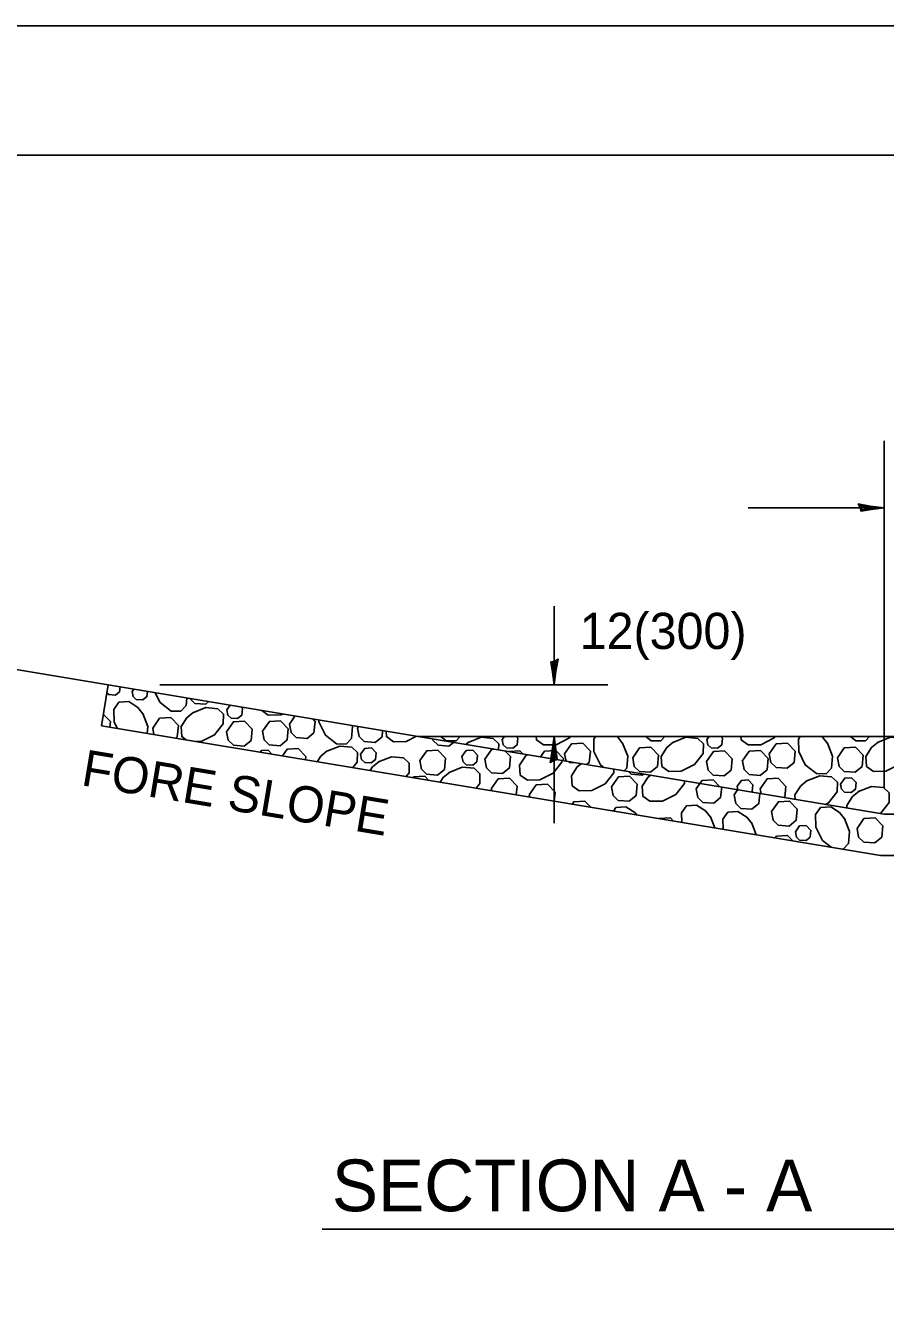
# Model space of a CAD drawing. Extents: x 99735 to 110633, y 79090 to 87272.
# Drawn here: x 100469.4 to 100635.6, y 85100.3 to 85349.7 of the extents above; entities that cross this region are included whole.
import ezdxf

# ---------------------------------------------------------------- set-up
doc = ezdxf.new("R2010")
doc.units = 0
for name, color, linetype in [('Sheets_50 Reference Boundary', 7, 'Continuous'), ('Sheets_General Details', 7, 'Continuous'), ('Sheets_Printer Plotting Border', 7, 'Continuous')]:
    doc.layers.add(name, color=color, linetype=linetype)

msp = doc.modelspace()

# ---------------------------------------------------------------- linework, layer by layer
at = {"layer": 'Sheets_50 Reference Boundary'}
msp.add_lwpolyline([(100118.68, 85324.69), (101693.68, 85324.69), (101693.68, 84324.7), (100118.68, 84324.7)], close=True, dxfattribs=at)
at = {"layer": 'Sheets_General Details'}
for p, q in [((101718.68, 85349.7), (100018.68, 85349.7)), ((100635.35, 85202.24), (100635.35, 85269.42)), ((100635.35, 85256.46), (100609.07, 85256.46)), ((100571.55, 85222.24), (100571.55, 85237.48)), ((100635.35, 85197.24), (100465.63, 85225.52)), ((100485.35, 85222.24), (100484.04, 85214.35)), ((100495.35, 85222.24), (100581.92, 85222.24)), ((100634.69, 85189.24), (100484.04, 85214.35)), ((100545.35, 85212.24), (100693.46, 85212.24)), ((100571.55, 85212.24), (100571.55, 85195.5)), ((100645.35, 85197.24), (100635.35, 85197.24)), ((100645.35, 85189.24), (100634.69, 85189.24)), ((100526.74, 85116.97), (100648.03, 85116.97))]:
    msp.add_line(p, q, dxfattribs=at)
msp.add_lwpolyline([(100118.68, 85324.7), (101693.68, 85324.7), (101693.68, 84274.7), (100118.68, 84274.7)], close=True, dxfattribs=at)
for points in [[(100630.76, 85256.52), (100630.92, 85255.84), (100632.86, 85256.13), (100635.35, 85256.46), (100632.69, 85256.82), (100630.35, 85257.23), (100630.76, 85256.52), (100630.97, 85256.07), (100633.68, 85256.46), (100630.72, 85256.98), (100631.15, 85256.4), (100632.4, 85256.48), (100631.2, 85256.66)], [(100571.61, 85226.83), (100570.93, 85226.67), (100571.22, 85224.73), (100571.55, 85222.24), (100571.91, 85224.9), (100572.32, 85227.24), (100571.61, 85226.83), (100571.16, 85226.62), (100571.55, 85223.91), (100572.07, 85226.87), (100571.49, 85226.44), (100571.57, 85225.19), (100571.75, 85226.39)], [(100487.64, 85221.85), (100487.55, 85220.92), (100486.76, 85220.26), (100485.48, 85220.35), (100485.1, 85220.72)], [(100489.99, 85220.99), (100490.29, 85221.41)], [(100492.95, 85220.97), (100492.85, 85219.98), (100492.05, 85219.32), (100490.78, 85219.41), (100490.18, 85219.99), (100489.99, 85220.98)], [(100500.55, 85219.7), (100500.42, 85218.24), (100499.38, 85217.14), (100497.51, 85217.17), (100495.37, 85218.84), (100494.43, 85220.72)], [(100487.1, 85213.84), (100486.48, 85215.07), (100486.44, 85217.5), (100487.41, 85218.87), (100489.34, 85219), (100491.07, 85217.89), (100492.08, 85216.62)], [(100504.8, 85219), (100504.21, 85218.51), (100502.09, 85218.66), (100501.12, 85219.61)], [(100501.71, 85216.85), (100504.23, 85217.84), (100506.54, 85217.64), (100507.63, 85216.6), (100507.6, 85214.72), (100505.93, 85212.59), (100503.36, 85211.31), (100502.38, 85211.29)], [(100508.31, 85217.39), (100508.95, 85218.3)], [(100511.04, 85217.95), (100511.3, 85217.68), (100511.17, 85216.38), (100510.38, 85215.72), (100509.11, 85215.81), (100508.51, 85216.39), (100508.31, 85217.39)], [(100484.41, 85216.58), (100485.79, 85215.16), (100485.68, 85214.07)], [(100492.02, 85216.72), (100493.02, 85214.2), (100492.9, 85212.87)], [(100493.96, 85213.9), (100495.3, 85215.81), (100497.45, 85215.93), (100498.94, 85214.39), (100498.72, 85212.22), (100498.4, 85211.95)], [(100500.44, 85211.61), (100499.56, 85212.23), (100499.43, 85214.17), (100500.54, 85215.9), (100501.81, 85216.91)], [(100508.22, 85213.19), (100509.57, 85215.1), (100511.72, 85215.22), (100513.21, 85213.68), (100512.99, 85211.51), (100511.67, 85210.4), (100509.55, 85210.56), (100508.55, 85211.53), (100508.23, 85213.19)], [(100519.09, 85216.61), (100518.73, 85216.43), (100516.3, 85216.39), (100515.03, 85217.29)], [(100515.16, 85213.27), (100516.51, 85215.18), (100518.65, 85215.3), (100520.14, 85213.76), (100519.93, 85211.59), (100518.6, 85210.48), (100516.48, 85210.64), (100515.49, 85211.6), (100515.16, 85213.27)], [(100520.38, 85214.67), (100521.46, 85216.22)], [(100524.89, 85215.65), (100525.36, 85215.16), (100525.14, 85212.99), (100523.82, 85211.89), (100521.7, 85212.04), (100520.7, 85213.01), (100520.38, 85214.67)], [(100532.52, 85214.37), (100532.59, 85214.2), (100532.39, 85211.89), (100531.35, 85210.79), (100529.47, 85210.83), (100527.34, 85212.5), (100526.05, 85215.07), (100526.05, 85215.45)], [(100494.2, 85212.65), (100493.96, 85213.9)], [(100533.53, 85213.9), (100533.72, 85214.17)], [(100538.41, 85213.39), (100538.3, 85212.22), (100536.97, 85211.11), (100534.85, 85211.27), (100533.85, 85212.23), (100533.53, 85213.9)], [(100544.93, 85212.31), (100542.93, 85211.31), (100540.5, 85211.26), (100539.14, 85212.23), (100539.07, 85213.28)], [(100502.38, 85211.29), (100502.37, 85211.29)], [(100527.61, 85209.41), (100530.12, 85210.4), (100532.43, 85210.21), (100533.53, 85209.16), (100533.5, 85207.29), (100532.68, 85206.24)], [(100534.14, 85208.82), (100534.95, 85209.96), (100536.24, 85210.04), (100537.13, 85209.11), (100537, 85207.81), (100536.21, 85207.15), (100534.94, 85207.24), (100534.34, 85207.82), (100534.14, 85208.82)], [(100552.09, 85211.11), (100551.24, 85210.4), (100549.12, 85210.56), (100548.12, 85211.53), (100548.07, 85211.78)], [(100553.4, 85212.24), (100552.6, 85211.39), (100550.72, 85211.43), (100549.69, 85212.24)], [(100554.47, 85210.72), (100555.03, 85211.16)], [(100554.93, 85211.1), (100557.44, 85212.1), (100559.75, 85211.9), (100560.85, 85210.85), (100560.83, 85209.66)], [(100561.53, 85211.65), (100561.95, 85212.24)], [(100564.24, 85212.24), (100564.52, 85211.94), (100564.39, 85210.64), (100563.6, 85209.98), (100562.33, 85210.07), (100561.73, 85210.65), (100561.53, 85211.65)], [(100574.73, 85212.24), (100574.52, 85211.97), (100571.95, 85210.68), (100569.52, 85210.64), (100568.15, 85211.61), (100568.11, 85212.24)], [(100571.48, 85207.65), (100572.16, 85207.8), (100571.87, 85209.74), (100571.55, 85212.24), (100571.18, 85209.57), (100570.77, 85207.24), (100571.48, 85207.65), (100571.93, 85207.85), (100571.54, 85210.56), (100571.02, 85207.6), (100571.6, 85208.04), (100571.53, 85209.28), (100571.34, 85208.08)], [(100573.59, 85208.92), (100574.94, 85210.84), (100577.09, 85210.96), (100578.58, 85209.41), (100578.36, 85207.24), (100577.85, 85206.82)], [(100581.18, 85206.27), (100580.56, 85206.75), (100579.27, 85209.33), (100579.23, 85211.75), (100579.57, 85212.24)], [(100583.72, 85212.24), (100583.86, 85212.14), (100584.88, 85210.87)], [(100584.81, 85210.97), (100585.81, 85208.46), (100585.61, 85206.15), (100585.1, 85205.61)], [(100586.75, 85208.15), (100588.09, 85210.06), (100590.24, 85210.19), (100591.73, 85208.64), (100591.52, 85206.47), (100590.19, 85205.37), (100588.07, 85205.52), (100587.07, 85206.49), (100586.75, 85208.15)], [(100592.98, 85212.24), (100592.17, 85211.39), (100590.3, 85211.43), (100589.27, 85212.24)], [(100594.5, 85211.1), (100597.02, 85212.1), (100599.33, 85211.9), (100600.43, 85210.85), (100600.39, 85208.98), (100598.72, 85206.85), (100596.15, 85205.56), (100593.72, 85205.52), (100592.36, 85206.49), (100592.23, 85208.42), (100593.33, 85210.15), (100594.6, 85211.16)], [(100601.11, 85211.65), (100601.52, 85212.24)], [(100603.81, 85212.24), (100604.1, 85211.94), (100603.97, 85210.64), (100603.17, 85209.98), (100601.9, 85210.07), (100601.3, 85210.65), (100601.11, 85211.65)], [(100614.3, 85212.24), (100614.1, 85211.97), (100611.52, 85210.68), (100609.09, 85210.64), (100607.73, 85211.61), (100607.68, 85212.24)], [(100613.17, 85208.92), (100614.51, 85210.84), (100616.66, 85210.96), (100618.15, 85209.41), (100617.94, 85207.24), (100616.61, 85206.14), (100614.49, 85206.29), (100613.49, 85207.26), (100613.17, 85208.92)], [(100624.39, 85210.97), (100625.38, 85208.46), (100625.18, 85206.15), (100624.14, 85205.05), (100622.26, 85205.08), (100620.13, 85206.75), (100618.85, 85209.33), (100618.8, 85211.75), (100619.15, 85212.24)], [(100623.29, 85212.24), (100623.44, 85212.14), (100624.45, 85210.87)], [(100626.32, 85208.15), (100627.67, 85210.06), (100629.81, 85210.19), (100631.31, 85208.64), (100631.09, 85206.47), (100629.76, 85205.37), (100627.64, 85205.52), (100626.65, 85206.49), (100626.32, 85208.15)], [(100632.55, 85212.24), (100631.75, 85211.39), (100629.87, 85211.43), (100628.84, 85212.24)], [(100634.08, 85211.1), (100636.59, 85212.1), (100638.9, 85211.9), (100640, 85210.85), (100639.97, 85208.98), (100638.3, 85206.85), (100635.72, 85205.56), (100633.3, 85205.52), (100631.93, 85206.49), (100631.8, 85208.42), (100632.91, 85210.15), (100634.18, 85211.16)], [(100514.77, 85209.22), (100514.98, 85209.52), (100516.27, 85209.6), (100516.99, 85208.85)], [(100519.03, 85208.51), (100519.93, 85209.79), (100522.07, 85209.91), (100523.57, 85208.37), (100523.51, 85207.77)], [(100525.75, 85207.39), (100526.44, 85208.46), (100527.71, 85209.47)], [(100537.63, 85207.34), (100540.14, 85208.34), (100542.45, 85208.14), (100543.55, 85207.1), (100543.52, 85205.22), (100542.97, 85204.52)], [(100545.59, 85207.59), (100546.94, 85209.5), (100549.08, 85209.62), (100550.58, 85208.08), (100550.36, 85205.91), (100549.03, 85204.8), (100546.91, 85204.96), (100545.92, 85205.93), (100545.59, 85207.59)], [(100553.75, 85208.37), (100554.56, 85209.52), (100555.85, 85209.6), (100556.74, 85208.67), (100556.61, 85207.37), (100555.82, 85206.7), (100554.54, 85206.8), (100553.95, 85207.38), (100553.75, 85208.37)], [(100558.16, 85207.88), (100559.5, 85209.79), (100559.89, 85209.81)], [(100562.1, 85209.45), (100563.14, 85208.37), (100562.92, 85206.2), (100561.6, 85205.1), (100559.48, 85205.25), (100558.48, 85206.22), (100558.16, 85207.88)], [(100562.77, 85209.33), (100562.79, 85209.35), (100564.93, 85209.48), (100565.51, 85208.88)], [(100573.08, 85207.62), (100573.07, 85207.29), (100571.4, 85205.16), (100568.83, 85203.87), (100566.4, 85203.83), (100565.03, 85204.8), (100564.9, 85206.73), (100566.01, 85208.46), (100566.36, 85208.74)], [(100568.93, 85208.31), (100569.72, 85209.43), (100571.87, 85209.56), (100573.36, 85208.01), (100573.32, 85207.58)], [(100573.88, 85207.48), (100573.6, 85208.92)], [(100601.02, 85207.44), (100602.36, 85209.35), (100604.51, 85209.48), (100606, 85207.93), (100605.78, 85205.76), (100604.46, 85204.66), (100602.34, 85204.81), (100601.34, 85205.78), (100601.02, 85207.44)], [(100607.95, 85207.52), (100609.3, 85209.43), (100611.45, 85209.56), (100612.94, 85208.01), (100612.72, 85205.84), (100611.4, 85204.74), (100609.28, 85204.89), (100608.28, 85205.86), (100607.96, 85207.52)], [(100536, 85205.68), (100536.46, 85206.39), (100537.73, 85207.41)], [(100549.53, 85203.43), (100550.12, 85204.36), (100551.39, 85205.37)], [(100551.29, 85205.31), (100553.81, 85206.31), (100556.12, 85206.11), (100557.22, 85205.06), (100557.18, 85203.19), (100556.47, 85202.27)], [(100575.8, 85207.16), (100575.78, 85207.15), (100574.51, 85207.24), (100574.34, 85207.41)], [(100583.1, 85205.94), (100583.09, 85205.22), (100581.42, 85203.09), (100578.85, 85201.8), (100576.42, 85201.76), (100575.05, 85202.73), (100574.92, 85204.66), (100576.03, 85206.39), (100576.79, 85207)], [(100588.83, 85204.99), (100588.61, 85204.8), (100586.49, 85204.96), (100585.96, 85205.47)], [(100544.31, 85204.3), (100544.41, 85204.44), (100546.55, 85204.56), (100547.29, 85203.8)], [(100559.42, 85202.15), (100560.77, 85204.07), (100562.91, 85204.19), (100564.41, 85202.64), (100564.24, 85200.98)], [(100566.77, 85200.98), (100568.12, 85202.89), (100570.26, 85203.02), (100571.76, 85201.47), (100571.59, 85199.75)], [(100582.64, 85202.53), (100583.98, 85204.44), (100586.13, 85204.56), (100587.62, 85203.02), (100587.4, 85200.85), (100586.08, 85199.74), (100583.96, 85199.9), (100582.96, 85200.87), (100582.64, 85202.53)], [(100596.76, 85203.67), (100596.75, 85203.19), (100595.09, 85201.06), (100592.51, 85199.77), (100590.08, 85199.73), (100588.72, 85200.7), (100588.59, 85202.63), (100589.7, 85204.36), (100590.2, 85204.76)], [(100599, 85202.15), (100599.72, 85203.18)], [(100599.75, 85203.17), (100600.16, 85203.75), (100602.3, 85203.88), (100603.6, 85202.53)], [(100606.97, 85202.63), (100607.78, 85203.78), (100609.06, 85203.85), (100609.96, 85202.92), (100609.83, 85201.62), (100609.7, 85201.51)], [(100607.1, 85201.94), (100606.97, 85202.63)], [(100611.38, 85202.13), (100612.72, 85204.05), (100614.87, 85204.17), (100616.36, 85202.62), (100616.14, 85200.45), (100616.13, 85200.44)], [(100618.18, 85200.1), (100618.12, 85200.98), (100619.23, 85202.71), (100620.5, 85203.73)], [(100620.4, 85203.66), (100622.91, 85204.66), (100625.22, 85204.46), (100626.32, 85203.42), (100626.29, 85201.54), (100624.62, 85199.41), (100624.05, 85199.12)], [(100626.94, 85203.07), (100627.74, 85204.22), (100629.03, 85204.29), (100629.93, 85203.36), (100629.8, 85202.06), (100629, 85201.4), (100627.73, 85201.49), (100627.13, 85202.07), (100626.94, 85203.07)], [(100630.42, 85201.6), (100632.93, 85202.59), (100635.25, 85202.39), (100636.34, 85201.35), (100636.31, 85199.48), (100634.65, 85197.35)], [(100559.5, 85201.77), (100559.42, 85202.15)], [(100566.86, 85200.54), (100566.77, 85200.98)], [(100603.96, 85202.47), (100603.76, 85200.47), (100602.44, 85199.37), (100600.32, 85199.52), (100599.32, 85200.49), (100599, 85202.15)], [(100606.35, 85200.98), (100607.03, 85201.96)], [(100611.31, 85201.24), (100611.11, 85199.3), (100609.79, 85198.2), (100607.67, 85198.35), (100606.67, 85199.32), (100606.35, 85200.98)], [(100611.56, 85201.2), (100611.38, 85202.13)], [(100628.18, 85198.43), (100628.14, 85198.92), (100629.25, 85200.65), (100630.52, 85201.66)], [(100575.03, 85199.18), (100575.36, 85199.64), (100577.51, 85199.76), (100578.65, 85198.58)], [(100583.03, 85197.85), (100583.52, 85198.53), (100585.45, 85198.65), (100587.18, 85197.55), (100587.54, 85197.09)], [(100596.24, 85195.64), (100596.21, 85197.48), (100597.18, 85198.85), (100599.12, 85198.98), (100600.85, 85197.87), (100601.86, 85196.6)], [(100604.22, 85194.32), (100604.18, 85196.26), (100605.15, 85197.63), (100607.09, 85197.76), (100608.82, 85196.65), (100609.83, 85195.38)], [(100613.59, 85197.73), (100614.93, 85199.64), (100617.08, 85199.76), (100618.57, 85198.22), (100618.36, 85196.05), (100617.03, 85194.95), (100614.91, 85195.1), (100613.91, 85196.07), (100613.59, 85197.73)], [(100625.15, 85190.83), (100623.45, 85192.16), (100622.16, 85194.73), (100622.12, 85197.16), (100623.09, 85198.53), (100625.03, 85198.65), (100626.75, 85197.55), (100627.77, 85196.28)], [(100591.88, 85196.37), (100591.89, 85196.39), (100594.04, 85196.51), (100594.61, 85195.92)], [(100601.79, 85196.7), (100602.64, 85194.58)], [(100609.77, 85195.48), (100610.65, 85193.24)], [(100618.21, 85193.81), (100619.02, 85194.96), (100620.3, 85195.03), (100621.2, 85194.1), (100621.07, 85192.8), (100620.27, 85192.14), (100619, 85192.23), (100618.4, 85192.81), (100618.21, 85193.81)], [(100627.7, 85196.38), (100628.7, 85193.86), (100628.5, 85191.55), (100627.46, 85190.45), (100627.38, 85190.45)], [(100630.12, 85194.48), (100631.46, 85196.39), (100633.61, 85196.51), (100635.1, 85194.96), (100634.89, 85192.8), (100633.56, 85191.69), (100631.44, 85191.85), (100630.44, 85192.81), (100630.12, 85194.48)], [(100614.3, 85192.64), (100614.56, 85193), (100616.7, 85193.12), (100617.72, 85192.06)]]:
    msp.add_lwpolyline(points, dxfattribs=at)
at = {"layer": 'Sheets_Printer Plotting Border'}
msp.add_lwpolyline([(100018.68, 84249.7), (101718.68, 84249.7), (101718.68, 85349.7), (100018.68, 85349.7)], close=True, dxfattribs=at)

# ---------------------------------------------------------------- texts
at = {"layer": 'Sheets_General Details'}
for s, height, p in [('12(300)', 7, (100576.5, 85229.18)), ('SECTION A - A', 10, (100528.6, 85120.45))]:
    msp.add_text(s, height=height, dxfattribs=at).set_placement(p)
msp.add_text('FORE SLOPE', height=7, rotation=350.5377, dxfattribs=at).set_placement((100479.93, 85202.86))

doc.saveas('drawing.dxf')
